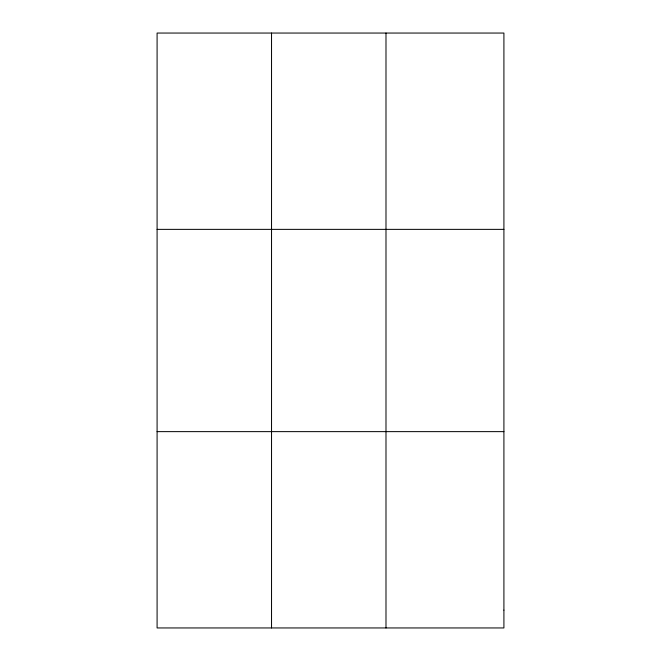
<?xml version="1.0" encoding="UTF-8"?>
<svg xmlns="http://www.w3.org/2000/svg" width="661" height="661" viewBox="0 0 661 661"><rect width="100%" height="100%" fill="white"/><g stroke="black" fill="none" stroke-linecap="round" stroke-linejoin="round"><path stroke-width="0.99" d="M271.539 627.95L271.539 33.05M385.991 627.95L385.991 33.05M157.087 229.367L503.913 229.367M157.087 431.633L503.913 431.633M503.913 610.103L503.913 627.95L157.087 627.95L157.087 33.05L503.913 33.05L503.913 610.103"/></g></svg>
